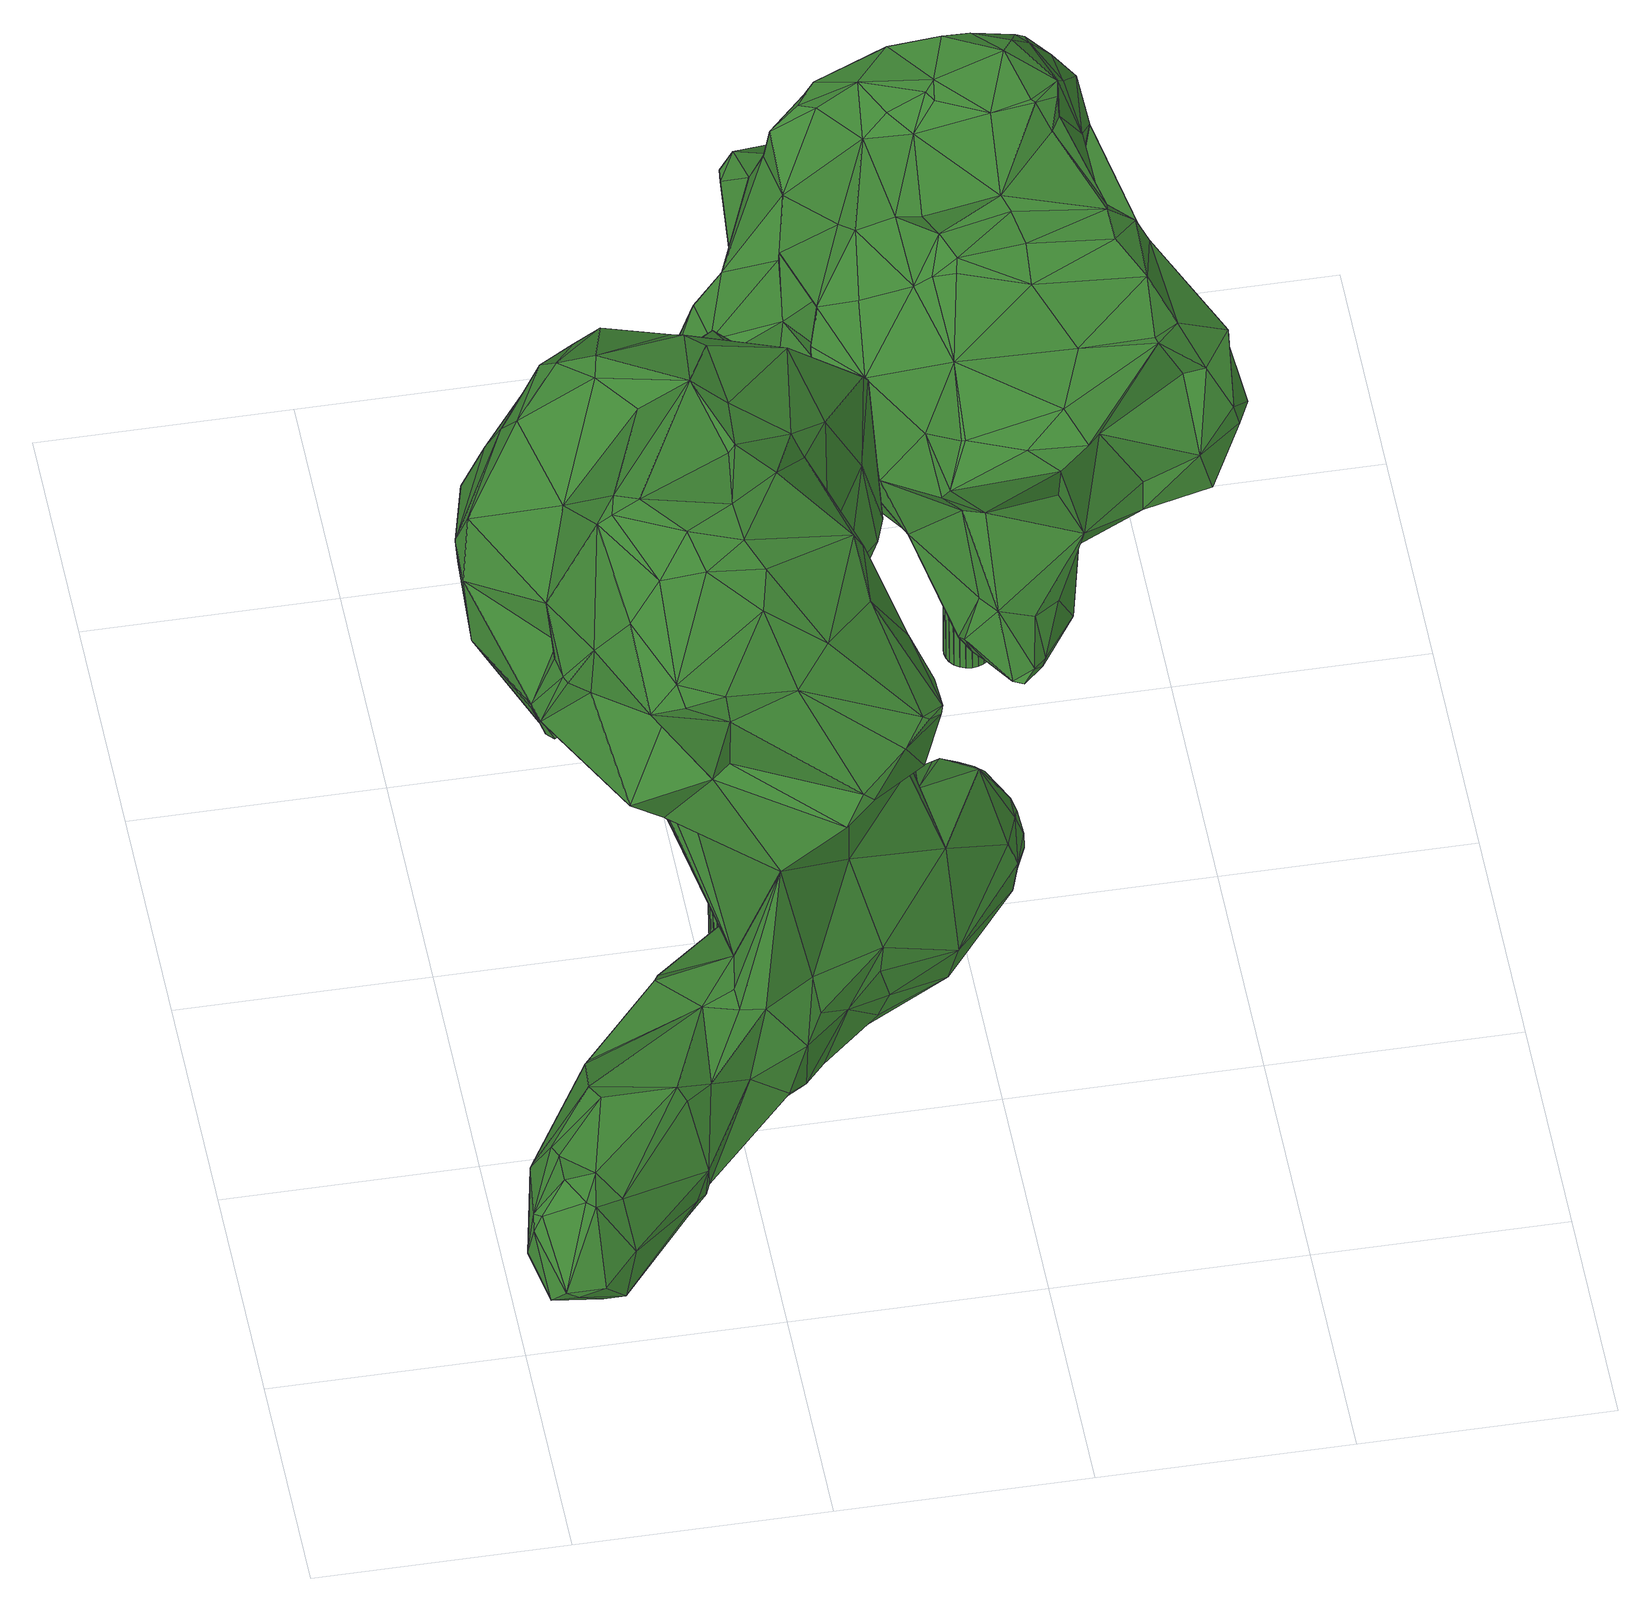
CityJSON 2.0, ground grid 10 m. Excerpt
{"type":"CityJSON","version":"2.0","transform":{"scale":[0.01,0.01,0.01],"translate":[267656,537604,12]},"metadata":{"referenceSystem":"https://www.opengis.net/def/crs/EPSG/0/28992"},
"CityObjects":{
"tree1":{"type":"SolitaryVegetationObject","attributes":{"gtid":24,"crown_width_m":24.58,"crown_median_z":22.84,"crown_r50_m":0.58,"crown_porosity":0.862,"trunk_H_m":10.13,"trunk_DBH_m":1.71,"trunk_radius_m":0.856,"trunk_base_height_m":12.71,"original_gtid":"24"},"geometry":[{"type":"Solid","lod":"3","boundaries":[[[[0,1,2]],[[3,4,5]],[[6,7,8]],[[2,9,10]],[[11,12,13]],[[14,15,16]],[[14,17,15]],[[18,19,20]],[[21,22,23]],[[24,25,26]],[[27,28,29]],[[30,31,32]],[[33,34,35]],[[36,29,28]],[[37,38,39]],[[40,41,42]],[[43,44,45]],[[46,47,48]],[[49,50,51]],[[52,53,54]],[[1,9,2]],[[55,56,57]],[[58,57,56]],[[59,60,61]],[[62,63,64]],[[5,65,27]],[[66,27,65]],[[67,68,69]],[[70,18,20]],[[71,72,73]],[[30,32,74]],[[54,0,75]],[[76,77,78]],[[79,78,77]],[[80,81,82]],[[83,84,85]],[[86,82,81]],[[87,88,89]],[[90,47,91]],[[52,54,39]],[[88,49,51]],[[92,1,93]],[[94,50,49]],[[95,96,78]],[[84,97,85]],[[98,97,84]],[[99,100,101]],[[21,102,103]],[[10,9,104]],[[89,105,52]],[[106,107,108]],[[109,34,33]],[[72,110,55]],[[111,112,113]],[[114,115,57]],[[116,117,118]],[[94,10,104]],[[119,120,28]],[[121,122,123]],[[93,1,54]],[[45,44,124]],[[58,56,125]],[[53,126,93]],[[127,120,128]],[[129,97,130]],[[80,131,106]],[[132,133,83]],[[45,124,134]],[[66,65,107]],[[135,86,136]],[[92,93,126]],[[54,1,0]],[[131,137,119]],[[27,119,28]],[[20,122,121]],[[138,96,115]],[[139,140,141]],[[128,142,101]],[[80,137,131]],[[100,143,114]],[[25,8,144]],[[52,39,89]],[[145,14,146]],[[14,35,146]],[[72,71,147]],[[43,116,44]],[[13,148,149]],[[150,151,37]],[[104,152,94]],[[73,55,57]],[[50,152,105]],[[99,153,135]],[[65,5,154]],[[88,51,89]],[[54,53,93]],[[155,156,157]],[[158,159,156]],[[105,89,51]],[[105,51,50]],[[101,100,58]],[[65,154,107]],[[73,72,55]],[[12,148,13]],[[92,126,104]],[[94,160,161]],[[64,157,156]],[[57,58,114]],[[162,102,21]],[[50,94,152]],[[163,151,150]],[[164,87,38]],[[37,151,38]],[[89,39,87]],[[165,166,167]],[[165,167,76]],[[5,168,3]],[[58,100,114]],[[10,169,170]],[[69,68,171]],[[133,22,83]],[[172,149,148]],[[172,148,173]],[[174,77,175]],[[176,75,177]],[[101,142,99]],[[153,99,142]],[[56,178,179]],[[178,180,179]],[[181,182,26]],[[53,105,126]],[[183,167,116]],[[105,152,126]],[[135,143,99]],[[179,184,125]],[[185,125,184]],[[104,126,152]],[[186,172,7]],[[39,54,37]],[[187,80,82]],[[99,143,100]],[[82,135,153]],[[52,105,53]],[[77,174,188]],[[189,190,191]],[[26,182,24]],[[163,24,182]],[[82,86,135]],[[86,81,31]],[[56,55,178]],[[180,178,55]],[[104,9,92]],[[27,90,5]],[[179,17,184]],[[192,84,21]],[[157,63,193]],[[123,193,194]],[[62,194,193]],[[117,166,32]],[[165,32,166]],[[44,155,124]],[[121,194,195]],[[39,38,87]],[[196,197,112]],[[198,162,199]],[[123,45,134]],[[10,161,169]],[[200,201,141]],[[202,203,204]],[[54,150,37]],[[75,150,54]],[[26,205,181]],[[206,111,207]],[[208,140,209]],[[84,83,22]],[[84,22,21]],[[31,81,158]],[[140,208,98]],[[140,98,210]],[[211,212,186]],[[75,176,150]],[[150,176,163]],[[103,11,21]],[[213,192,13]],[[132,85,129]],[[23,133,214]],[[129,215,216]],[[217,19,218]],[[217,20,19]],[[90,168,5]],[[173,7,172]],[[55,110,180]],[[219,218,109]],[[219,217,218]],[[133,23,22]],[[14,145,171]],[[69,171,145]],[[163,176,24]],[[216,113,133]],[[214,133,113]],[[132,83,85]],[[156,108,64]],[[163,38,151]],[[205,103,102]],[[201,220,221]],[[193,123,134]],[[133,132,216]],[[112,222,220]],[[43,223,224]],[[20,121,70]],[[132,129,216]],[[130,98,208]],[[207,215,206]],[[221,206,139]],[[210,225,226]],[[226,225,227]],[[59,145,146]],[[221,222,206]],[[130,97,98]],[[70,228,18]],[[46,18,228]],[[164,229,87]],[[91,46,228]],[[91,168,90]],[[111,113,207]],[[216,207,113]],[[98,213,210]],[[13,192,21]],[[13,21,11]],[[91,47,46]],[[207,216,215]],[[129,130,215]],[[206,215,130]],[[3,168,228]],[[91,228,168]],[[119,66,131]],[[179,180,15]],[[230,182,181]],[[227,140,226]],[[231,232,233]],[[64,63,157]],[[26,12,205]],[[186,7,6]],[[234,204,25]],[[8,25,204]],[[87,229,88]],[[139,209,140]],[[11,103,12]],[[205,12,103]],[[67,235,61]],[[72,147,110]],[[206,130,209]],[[139,206,209]],[[208,209,130]],[[195,62,107]],[[111,206,236]],[[109,237,219]],[[48,18,46]],[[40,238,237]],[[84,213,98]],[[84,192,213]],[[221,220,222]],[[225,239,200]],[[210,226,140]],[[183,224,240]],[[206,222,236]],[[241,88,229]],[[35,232,33]],[[233,232,35]],[[155,44,242]],[[193,134,124]],[[92,9,1]],[[79,189,243]],[[191,243,189]],[[64,244,62]],[[62,244,107]],[[193,63,62]],[[2,10,245]],[[74,96,138]],[[40,237,109]],[[40,109,33]],[[246,245,10]],[[246,234,245]],[[127,128,185]],[[120,67,28]],[[0,245,234]],[[75,0,234]],[[2,245,0]],[[35,34,247]],[[248,48,47]],[[107,244,108]],[[193,124,157]],[[124,155,157]],[[95,71,73]],[[64,108,244]],[[138,249,74]],[[224,237,238]],[[119,27,66]],[[170,169,191]],[[231,233,239]],[[232,250,33]],[[198,251,230]],[[21,23,162]],[[202,204,234]],[[6,204,203]],[[171,184,17]],[[129,85,97]],[[101,185,128]],[[32,242,117]],[[252,253,79]],[[190,79,253]],[[190,253,252]],[[181,198,230]],[[246,202,234]],[[170,202,246]],[[242,31,158]],[[254,177,75]],[[183,43,224]],[[230,255,256]],[[170,246,10]],[[16,257,14]],[[48,59,247]],[[229,169,241]],[[32,31,242]],[[116,118,258]],[[131,66,106]],[[107,106,66]],[[113,112,214]],[[27,248,90]],[[29,248,27]],[[75,234,254]],[[161,241,169]],[[164,259,229]],[[45,123,223]],[[45,223,43]],[[15,180,110]],[[227,141,140]],[[179,15,17]],[[236,112,111]],[[6,211,186]],[[57,115,96]],[[229,191,169]],[[238,183,240]],[[146,247,59]],[[61,60,36]],[[236,222,112]],[[110,16,15]],[[191,260,202]],[[191,202,170]],[[261,259,38]],[[13,149,213]],[[139,141,221]],[[110,262,16]],[[196,257,263]],[[56,179,125]],[[264,196,265]],[[219,237,224]],[[163,261,38]],[[182,261,163]],[[199,266,198]],[[195,194,62]],[[6,8,204]],[[48,19,18]],[[247,19,48]],[[25,254,234]],[[36,67,61]],[[149,239,267]],[[57,96,73]],[[95,73,96]],[[195,4,3]],[[109,218,34]],[[233,35,265]],[[233,265,200]],[[240,224,238]],[[58,125,101]],[[185,101,125]],[[6,203,211]],[[141,227,200]],[[225,200,227]],[[28,67,36]],[[29,60,248]],[[29,36,60]],[[78,96,74]],[[266,23,197]],[[40,33,250]],[[143,249,114]],[[112,197,214]],[[23,214,197]],[[115,249,138]],[[114,249,115]],[[221,141,201]],[[266,251,198]],[[255,251,266]],[[232,41,250]],[[173,148,12]],[[250,41,40]],[[268,266,197]],[[268,197,262]],[[269,40,42]],[[201,265,196]],[[201,200,265]],[[217,223,122]],[[70,121,195]],[[223,123,122]],[[4,107,154]],[[4,154,5]],[[211,203,260]],[[70,3,228]],[[71,95,78]],[[88,241,160]],[[88,160,49]],[[3,70,195]],[[203,202,260]],[[213,267,210]],[[162,198,102]],[[255,230,251]],[[41,190,174]],[[262,197,263]],[[42,77,76]],[[173,8,7]],[[71,78,79]],[[255,266,268]],[[262,147,268]],[[110,147,262]],[[171,17,14]],[[79,147,71]],[[268,147,79]],[[268,79,255]],[[219,223,217]],[[252,79,188]],[[252,188,190]],[[74,249,30]],[[249,143,136]],[[40,183,238]],[[219,224,223]],[[188,174,190]],[[77,188,79]],[[116,258,44]],[[146,35,247]],[[162,23,199]],[[261,230,256]],[[200,239,233]],[[166,117,167]],[[220,196,112]],[[121,123,194]],[[20,217,122]],[[231,212,232]],[[256,255,79]],[[185,184,127]],[[120,127,67]],[[248,60,48]],[[145,235,69]],[[69,235,67]],[[16,263,257]],[[145,59,235]],[[61,235,59]],[[242,158,155]],[[155,158,156]],[[135,136,143]],[[90,248,47]],[[156,159,108]],[[108,159,106]],[[270,159,158]],[[270,158,81]],[[79,243,256]],[[265,35,264]],[[48,60,59]],[[225,267,239]],[[149,267,213]],[[239,172,231]],[[212,231,172]],[[149,172,239]],[[210,267,225]],[[220,201,196]],[[16,262,263]],[[190,41,232]],[[190,232,212]],[[266,199,23]],[[196,263,197]],[[106,159,80]],[[270,80,159]],[[270,81,80]],[[195,107,4]],[[79,190,189]],[[12,144,8]],[[190,260,191]],[[211,260,190]],[[211,190,212]],[[12,8,173]],[[182,230,261]],[[24,254,25]],[[94,49,160]],[[258,118,242]],[[242,118,117]],[[128,120,271]],[[271,272,273]],[[271,273,142]],[[119,271,120]],[[128,271,142]],[[212,172,186]],[[19,247,34]],[[218,19,34]],[[127,184,68]],[[171,68,184]],[[127,68,67]],[[249,136,30]],[[165,74,32]],[[30,136,31]],[[31,136,86]],[[243,259,256]],[[261,256,259]],[[78,74,274]],[[78,274,76]],[[35,257,264]],[[264,257,196]],[[14,257,35]],[[274,74,165]],[[274,165,76]],[[24,177,254]],[[176,177,24]],[[205,198,181]],[[102,198,205]],[[10,94,161]],[[258,242,44]],[[25,144,26]],[[12,26,144]],[[38,259,164]],[[183,116,43]],[[187,82,153]],[[137,80,272]],[[137,272,119]],[[271,119,272]],[[272,80,273]],[[153,142,273]],[[187,153,273]],[[187,273,80]],[[117,116,167]],[[174,175,41]],[[42,175,77]],[[42,41,175]],[[269,167,40]],[[167,183,40]],[[269,42,167]],[[42,76,167]],[[229,259,191]],[[243,191,259]],[[161,160,241]],[[275,276,277]],[[275,277,278]],[[278,277,279]],[[278,279,280]],[[277,276,281]],[[277,281,279]],[[279,281,282]],[[279,282,280]],[[281,276,283]],[[281,283,282]],[[282,283,284]],[[282,284,280]],[[283,276,285]],[[283,285,284]],[[284,285,286]],[[284,286,280]],[[285,276,287]],[[285,287,286]],[[286,287,288]],[[286,288,280]],[[287,276,289]],[[287,289,288]],[[288,289,290]],[[288,290,280]],[[289,276,291]],[[289,291,290]],[[290,291,292]],[[290,292,280]],[[291,276,293]],[[291,293,292]],[[292,293,294]],[[292,294,280]],[[293,276,295]],[[293,295,294]],[[294,295,296]],[[294,296,280]],[[295,276,297]],[[295,297,296]],[[296,297,298]],[[296,298,280]],[[297,276,299]],[[297,299,298]],[[298,299,300]],[[298,300,280]],[[299,276,301]],[[299,301,300]],[[300,301,302]],[[300,302,280]],[[301,276,303]],[[301,303,302]],[[302,303,304]],[[302,304,280]],[[303,276,305]],[[303,305,304]],[[304,305,306]],[[304,306,280]],[[305,276,307]],[[305,307,306]],[[306,307,308]],[[306,308,280]],[[307,276,309]],[[307,309,308]],[[308,309,310]],[[308,310,280]],[[309,276,311]],[[309,311,310]],[[310,311,312]],[[310,312,280]],[[311,276,313]],[[311,313,312]],[[312,313,314]],[[312,314,280]],[[313,276,315]],[[313,315,314]],[[314,315,316]],[[314,316,280]],[[315,276,317]],[[315,317,316]],[[316,317,318]],[[316,318,280]],[[317,276,319]],[[317,319,318]],[[318,319,320]],[[318,320,280]],[[319,276,321]],[[319,321,320]],[[320,321,322]],[[320,322,280]],[[321,276,323]],[[321,323,322]],[[322,323,324]],[[322,324,280]],[[323,276,275]],[[323,275,324]],[[324,275,278]],[[324,278,280]]]]}]},
"tree2":{"type":"SolitaryVegetationObject","attributes":{"gtid":5,"crown_width_m":19.68,"crown_median_z":29.24,"crown_r50_m":0.575,"crown_porosity":0.861,"trunk_H_m":16.27,"trunk_DBH_m":1.87,"trunk_radius_m":0.934,"trunk_base_height_m":12.97,"original_gtid":"5"},"geometry":[{"type":"Solid","lod":"3","boundaries":[[[[325,326,327]],[[328,329,330]],[[331,326,332]],[[333,334,335]],[[336,337,338]],[[339,340,341]],[[342,341,340]],[[343,344,345]],[[346,347,348]],[[349,350,351]],[[352,353,354]],[[352,354,355]],[[356,357,358]],[[359,360,361]],[[362,363,364]],[[365,366,333]],[[367,368,369]],[[350,370,371]],[[372,373,374]],[[340,375,376]],[[377,375,340]],[[378,379,380]],[[381,382,328]],[[383,352,355]],[[384,385,378]],[[386,387,374]],[[378,380,384]],[[388,389,390]],[[391,392,393]],[[394,327,331]],[[395,396,397]],[[398,399,400]],[[380,379,401]],[[380,401,402]],[[403,404,405]],[[406,407,408]],[[363,409,364]],[[410,411,412]],[[413,411,410]],[[414,392,415]],[[416,417,412]],[[356,418,419]],[[354,353,420]],[[421,420,353]],[[330,381,328]],[[422,423,424]],[[333,366,425]],[[331,426,394]],[[427,344,343]],[[372,428,373]],[[429,417,416]],[[430,431,432]],[[433,355,354]],[[434,387,386]],[[435,436,437]],[[354,420,433]],[[343,345,329]],[[330,438,381]],[[350,371,439]],[[394,440,441]],[[382,442,427]],[[428,443,353]],[[402,401,444]],[[326,445,332]],[[446,447,448]],[[436,373,428]],[[449,450,421]],[[450,449,451]],[[372,374,452]],[[341,453,339]],[[356,395,397]],[[349,351,366]],[[454,455,456]],[[415,457,458]],[[415,459,457]],[[460,419,418]],[[461,462,463]],[[389,462,461]],[[463,462,464]],[[465,357,397]],[[466,467,468]],[[394,441,327]],[[469,470,471]],[[472,455,473]],[[474,475,367]],[[368,367,475]],[[439,476,350]],[[450,433,421]],[[477,478,391]],[[351,350,476]],[[436,386,373]],[[374,373,386]],[[479,480,395]],[[331,327,326]],[[481,482,464]],[[386,436,434]],[[402,434,435]],[[436,435,434]],[[483,408,484]],[[426,485,486]],[[434,402,444]],[[327,441,325]],[[381,487,382]],[[488,487,381]],[[426,486,454]],[[345,330,329]],[[441,440,456]],[[489,490,491]],[[330,345,492]],[[438,493,365]],[[494,446,448]],[[495,385,496]],[[426,454,440]],[[426,440,394]],[[497,337,336]],[[498,499,500]],[[501,500,499]],[[502,405,503]],[[486,504,454]],[[455,454,504]],[[505,353,506]],[[353,443,506]],[[507,508,509]],[[510,441,511]],[[341,512,513]],[[492,345,344]],[[486,503,504]],[[377,514,515]],[[516,360,517]],[[516,361,360]],[[506,518,519]],[[371,520,521]],[[522,523,524]],[[525,526,527]],[[503,528,502]],[[443,428,518]],[[439,371,521]],[[529,530,531]],[[425,351,532]],[[366,351,425]],[[329,328,427]],[[329,427,343]],[[353,505,533]],[[534,535,413]],[[395,536,396]],[[537,534,417]],[[422,424,505]],[[397,396,536]],[[340,489,538]],[[522,423,422]],[[530,510,511]],[[519,539,540]],[[385,495,541]],[[359,542,360]],[[543,544,337]],[[543,337,497]],[[505,506,519]],[[533,505,424]],[[533,424,423]],[[447,545,448]],[[506,443,518]],[[544,338,337]],[[371,368,520]],[[546,348,357]],[[372,518,428]],[[325,530,529]],[[427,328,382]],[[347,542,430]],[[547,516,346]],[[543,413,535]],[[518,452,519]],[[515,375,377]],[[347,358,348]],[[341,548,549]],[[341,513,548]],[[346,516,347]],[[517,347,516]],[[446,549,548]],[[446,548,550]],[[341,549,551]],[[391,478,415]],[[361,516,547]],[[467,532,468]],[[491,551,549]],[[546,357,465]],[[478,552,363]],[[339,453,551]],[[551,453,341]],[[490,551,491]],[[339,551,490]],[[432,431,359]],[[430,542,431]],[[548,513,550]],[[553,554,555]],[[517,360,347]],[[542,347,360]],[[359,431,542]],[[332,445,556]],[[438,330,493]],[[557,558,488]],[[492,493,330]],[[348,559,346]],[[544,543,535]],[[560,362,561]],[[560,561,400]],[[344,427,442]],[[344,442,562]],[[563,527,526]],[[438,365,488]],[[438,488,381]],[[550,460,553]],[[498,501,564]],[[498,564,383]],[[382,487,442]],[[560,400,399]],[[415,458,414]],[[336,338,565]],[[565,338,566]],[[566,537,417]],[[566,417,429]],[[447,446,550]],[[447,550,567]],[[377,340,538]],[[503,466,528]],[[344,367,492]],[[364,400,561]],[[378,385,390]],[[378,390,379]],[[568,384,569]],[[530,511,539]],[[544,535,537]],[[524,416,412]],[[385,570,496]],[[488,571,557]],[[514,497,572]],[[573,484,398]],[[365,493,366]],[[409,467,574]],[[454,456,440]],[[441,510,325]],[[451,575,361]],[[433,498,355]],[[550,432,567]],[[576,577,376]],[[367,369,578]],[[433,450,499]],[[507,533,508]],[[447,567,449]],[[441,456,511]],[[511,456,579]],[[481,580,581]],[[534,413,417]],[[544,566,338]],[[433,499,498]],[[544,537,566]],[[535,534,537]],[[492,367,578]],[[398,444,399]],[[466,582,528]],[[515,583,375]],[[455,472,456]],[[501,546,570]],[[559,546,501]],[[344,562,584]],[[470,585,481]],[[421,433,420]],[[456,472,579]],[[401,461,444]],[[399,444,461]],[[402,569,380]],[[435,569,402]],[[582,466,468]],[[395,480,536]],[[457,586,458]],[[419,395,356]],[[587,588,581]],[[364,561,362]],[[435,437,589]],[[515,572,590]],[[533,591,449]],[[507,591,533]],[[383,355,498]],[[376,342,340]],[[426,574,485]],[[409,556,573]],[[398,400,409]],[[364,409,400]],[[398,409,573]],[[553,555,358]],[[503,405,504]],[[488,558,487]],[[589,569,435]],[[380,569,384]],[[399,461,463]],[[545,509,412]],[[541,471,388]],[[333,571,365]],[[365,571,488]],[[467,485,574]],[[501,498,500]],[[476,468,532]],[[501,592,564]],[[361,575,359]],[[515,514,572]],[[494,549,446]],[[377,538,514]],[[501,361,547]],[[423,508,533]],[[486,466,503]],[[421,353,533]],[[416,523,429]],[[439,528,582]],[[539,519,452]],[[520,593,521]],[[499,450,451]],[[499,451,361]],[[522,422,594]],[[422,595,594]],[[529,531,483]],[[351,476,532]],[[325,510,530]],[[371,370,368]],[[369,368,370]],[[479,577,596]],[[384,570,385]],[[397,357,356]],[[362,478,363]],[[474,515,590]],[[597,524,412]],[[342,512,341]],[[598,455,599]],[[384,564,592]],[[436,600,437]],[[522,594,523]],[[465,495,496]],[[484,601,325]],[[414,458,586]],[[445,601,573]],[[484,573,601]],[[359,575,432]],[[432,575,567]],[[602,375,583]],[[602,583,557]],[[333,335,602]],[[596,577,335]],[[332,556,331]],[[445,573,556]],[[325,601,326]],[[445,326,601]],[[339,490,340]],[[490,489,340]],[[579,603,511]],[[525,604,526]],[[541,388,390]],[[390,385,541]],[[605,606,429]],[[586,457,463]],[[399,463,457]],[[587,607,480]],[[602,335,576]],[[577,576,335]],[[525,335,334]],[[493,492,578]],[[531,530,539]],[[531,539,374]],[[558,557,487]],[[487,557,442]],[[397,608,465]],[[425,334,333]],[[525,334,425]],[[576,376,375]],[[576,375,602]],[[482,581,588]],[[428,600,436]],[[609,596,335]],[[469,397,536]],[[393,392,587]],[[393,587,596]],[[379,610,401]],[[504,405,599]],[[404,599,405]],[[509,508,423]],[[515,557,583]],[[442,557,515]],[[602,557,333]],[[333,557,571]],[[597,412,509]],[[596,587,479]],[[574,556,409]],[[538,611,494]],[[494,611,549]],[[467,466,485]],[[593,606,521]],[[479,587,480]],[[480,607,536]],[[470,469,585]],[[494,411,538]],[[594,473,455]],[[485,466,486]],[[511,603,539]],[[477,612,527]],[[609,527,612]],[[609,612,477]],[[505,595,422]],[[505,519,595]],[[519,540,595]],[[491,611,489]],[[483,484,325]],[[363,467,409]],[[501,499,361]],[[368,593,520]],[[582,468,476]],[[565,593,368]],[[349,370,350]],[[597,423,524]],[[483,325,529]],[[538,497,514]],[[444,408,434]],[[464,470,481]],[[366,613,349]],[[349,613,578]],[[541,495,471]],[[389,471,470]],[[389,388,471]],[[408,407,484]],[[565,566,429]],[[413,410,417]],[[417,410,412]],[[590,336,565]],[[590,565,368]],[[444,406,408]],[[477,552,478]],[[600,589,437]],[[491,549,611]],[[587,392,588]],[[501,547,559]],[[547,346,559]],[[578,370,349]],[[369,370,578]],[[538,489,611]],[[395,419,577]],[[395,577,479]],[[493,613,366]],[[493,578,613]],[[376,512,342]],[[376,577,512]],[[577,513,512]],[[577,419,513]],[[464,482,586]],[[367,344,584]],[[474,367,584]],[[474,584,515]],[[442,584,562]],[[584,442,515]],[[590,497,336]],[[502,403,405]],[[589,568,569]],[[352,600,353]],[[428,353,600]],[[383,564,589]],[[600,352,589]],[[589,352,383]],[[521,614,439]],[[502,439,614]],[[403,502,614]],[[331,574,426]],[[416,524,523]],[[423,522,524]],[[363,532,467]],[[574,331,556]],[[518,372,452]],[[539,452,374]],[[460,554,553]],[[615,406,444]],[[391,415,392]],[[615,444,398]],[[439,582,476]],[[459,560,457]],[[560,399,457]],[[550,616,419]],[[460,550,419]],[[432,553,430]],[[449,421,533]],[[609,617,527]],[[335,525,617]],[[335,617,609]],[[404,614,605]],[[403,614,404]],[[605,429,523]],[[605,523,404]],[[470,464,462]],[[470,462,389]],[[397,469,608]],[[484,407,398]],[[615,407,406]],[[615,398,407]],[[564,568,589]],[[570,384,592]],[[570,592,501]],[[564,384,568]],[[590,572,497]],[[543,497,538]],[[590,368,475]],[[502,528,439]],[[482,588,414]],[[463,464,586]],[[550,553,432]],[[527,617,525]],[[553,358,430]],[[358,347,430]],[[567,575,451]],[[567,451,449]],[[496,570,546]],[[546,465,496]],[[609,393,596]],[[391,393,609]],[[585,469,618]],[[587,581,607]],[[598,594,455]],[[481,618,580]],[[585,618,481]],[[580,469,536]],[[536,607,580]],[[581,580,607]],[[581,482,481]],[[414,586,482]],[[513,419,616]],[[513,616,550]],[[563,552,527]],[[580,618,469]],[[521,606,614]],[[565,606,593]],[[379,390,610]],[[429,606,565]],[[605,614,606]],[[447,591,545]],[[449,591,447]],[[507,545,591]],[[415,560,459]],[[362,560,415]],[[414,588,392]],[[555,554,358]],[[415,478,362]],[[559,348,546]],[[348,358,357]],[[471,495,608]],[[471,608,469]],[[465,608,495]],[[434,408,387]],[[483,387,408]],[[609,477,391]],[[527,552,477]],[[563,526,552]],[[526,363,552]],[[545,507,509]],[[598,599,404]],[[504,599,455]],[[543,411,413]],[[538,411,543]],[[448,411,494]],[[545,411,448]],[[412,411,545]],[[526,604,363]],[[532,363,604]],[[425,604,525]],[[532,604,425]],[[597,509,423]],[[540,539,603]],[[540,603,595]],[[472,603,579]],[[473,603,472]],[[473,594,603]],[[595,603,594]],[[531,374,387]],[[531,387,483]],[[590,475,474]],[[523,594,598]],[[523,598,404]],[[460,418,554]],[[358,554,356]],[[418,356,554]],[[461,401,610]],[[461,610,389]],[[390,389,610]],[[619,620,621]],[[619,621,622]],[[622,621,623]],[[622,623,624]],[[621,620,625]],[[621,625,623]],[[623,625,626]],[[623,626,624]],[[625,620,627]],[[625,627,626]],[[626,627,628]],[[626,628,624]],[[627,620,629]],[[627,629,628]],[[628,629,630]],[[628,630,624]],[[629,620,631]],[[629,631,630]],[[630,631,632]],[[630,632,624]],[[631,620,633]],[[631,633,632]],[[632,633,634]],[[632,634,624]],[[633,620,635]],[[633,635,634]],[[634,635,636]],[[634,636,624]],[[635,620,637]],[[635,637,636]],[[636,637,638]],[[636,638,624]],[[637,620,639]],[[637,639,638]],[[638,639,640]],[[638,640,624]],[[639,620,641]],[[639,641,640]],[[640,641,642]],[[640,642,624]],[[641,620,643]],[[641,643,642]],[[642,643,644]],[[642,644,624]],[[643,620,645]],[[643,645,644]],[[644,645,646]],[[644,646,624]],[[645,620,647]],[[645,647,646]],[[646,647,648]],[[646,648,624]],[[647,620,649]],[[647,649,648]],[[648,649,650]],[[648,650,624]],[[649,620,651]],[[649,651,650]],[[650,651,652]],[[650,652,624]],[[651,620,653]],[[651,653,652]],[[652,653,654]],[[652,654,624]],[[653,620,655]],[[653,655,654]],[[654,655,656]],[[654,656,624]],[[655,620,657]],[[655,657,656]],[[656,657,658]],[[656,658,624]],[[657,620,659]],[[657,659,658]],[[658,659,660]],[[658,660,624]],[[659,620,661]],[[659,661,660]],[[660,661,662]],[[660,662,624]],[[661,620,663]],[[661,663,662]],[[662,663,664]],[[662,664,624]],[[663,620,665]],[[663,665,664]],[[664,665,666]],[[664,666,624]],[[665,620,667]],[[665,667,666]],[[666,667,668]],[[666,668,624]],[[667,620,619]],[[667,619,668]],[[668,619,622]],[[668,622,624]]]]}]}
},
"vertices":[
[378,514,94],[279,367,134],[325,489,118],[1256,3438,1602],[1096,3231,1936],[1323,3437,1870],[780,1516,355],[1000,1554,193],[929,1316,171],[87,290,279],[123,600,451],[1539,1501,111],[1173,1353,116],[1526,1531,109],[1782,1798,1339],[1840,1577,1493],[1809,1734,1302],[1850,1624,1745],[1184,2859,1438],[1125,2666,1290],[653,2929,1205],[1898,1593,142],[2207,1951,188],[1940,1606,266],[823,815,109],[892,991,104],[1129,1048,145],[1393,2960,2163],[1783,2786,2204],[1769,2844,2144],[678,1576,2310],[615,1930,2499],[561,1694,2065],[1081,2015,1150],[1075,2507,1292],[1349,2162,1182],[1807,2814,2154],[740,469,292],[790,514,402],[456,197,351],[581,2209,1114],[839,1715,1090],[806,1693,1178],[221,2412,1440],[192,2436,1746],[211,2662,1618],[1474,3386,1580],[1545,3333,1628],[1479,2804,1414],[204,315,666],[104,237,564],[269,213,636],[321,78,295],[215,63,282],[408,144,171],[1681,1295,1733],[1759,1364,1822],[1279,1345,2076],[1403,1395,2256],[1662,2582,1439],[1745,2746,1701],[1819,2569,1648],[616,3062,2181],[547,2978,2207],[574,2939,2335],[1174,3203,2024],[1072,2918,2431],[1724,2483,2046],[1482,2215,1837],[1650,2367,1581],[1098,2926,1554],[1438,1183,1466],[1552,1231,1546],[1508,1222,1592],[719,1367,2020],[587,569,82],[664,1495,1402],[807,1567,1238],[962,1400,1591],[1195,1244,1207],[1060,2450,2665],[691,2006,2564],[777,1929,2608],[2252,2103,139],[1990,1904,110],[2237,2132,126],[670,1922,2549],[417,264,576],[322,315,681],[303,198,618],[1491,3387,1748],[1434,3423,1603],[121,166,212],[326,161,153],[78,274,544],[1033,1433,1630],[1019,1346,1950],[2165,2209,110],[2048,2212,116],[1122,1621,2640],[1190,1533,2561],[1559,1723,2483],[1590,1367,224],[1527,1373,158],[56,274,336],[166,61,314],[760,2785,2511],[834,3101,2322],[624,2871,2407],[707,2461,1063],[1784,1470,1443],[2244,2214,413],[2116,2155,658],[2251,2139,384],[1159,1417,2456],[1004,1353,2082],[366,1948,1542],[463,1803,1824],[451,1918,1807],[1483,2724,2483],[1570,2405,2391],[599,3147,1594],[568,2968,1145],[310,3056,1545],[194,2618,1777],[1598,1579,2260],[117,111,234],[1509,2002,2179],[1454,2193,2438],[2256,2331,147],[2195,2425,156],[1101,2802,2542],[2288,2163,187],[2233,1978,302],[286,3016,1647],[918,1697,2644],[797,1615,2482],[1170,2705,2574],[849,1348,2052],[2113,2444,227],[2053,2454,215],[1962,2345,420],[1305,1953,2632],[961,1520,2598],[1025,1215,130],[1640,2357,1394],[1582,2357,1324],[1496,1467,1250],[1303,1624,151],[1477,1973,163],[706,514,159],[788,554,233],[73,233,492],[1105,1788,2666],[1162,3229,2007],[232,2564,1944],[448,2709,2288],[404,2807,2151],[559,2345,2184],[740,2689,2491],[210,467,637],[194,545,605],[1639,1404,286],[817,651,181],[730,636,666],[555,1731,1797],[475,1772,1822],[391,1885,1511],[1377,3440,1648],[375,766,679],[416,1067,483],[1669,1882,1692],[1194,1743,242],[1100,1527,158],[843,1643,1136],[814,1677,1153],[802,701,137],[767,755,104],[1786,1369,1803],[1852,1452,1778],[1839,1419,1769],[1259,1056,231],[1173,932,322],[414,2219,1238],[1774,1762,1856],[1601,1751,2388],[874,1596,352],[1147,2102,2614],[863,1617,1154],[1005,1174,669],[1035,1354,663],[877,1141,632],[1805,1822,101],[380,3045,1806],[556,3149,1617],[986,3091,1894],[1857,2014,742],[1917,1759,669],[1455,1255,394],[1599,1382,446],[1645,2206,560],[1955,2269,609],[433,1097,468],[713,1443,381],[715,1409,350],[1352,1206,167],[2224,2328,358],[2275,2244,308],[2136,2467,166],[2141,2469,175],[1771,2306,178],[779,1551,398],[1103,1750,467],[1679,1920,119],[2197,1987,404],[2261,2319,243],[2295,2203,223],[647,2945,1030],[753,2537,1084],[630,2442,1049],[1985,2274,616],[2062,2321,532],[2121,2296,524],[519,2815,1167],[471,2323,1025],[1645,2228,210],[1772,2339,198],[1782,2344,210],[1304,3429,1523],[695,657,725],[1259,1026,468],[1242,1843,494],[1262,1740,876],[1531,2079,618],[421,945,197],[1789,2504,1598],[2155,2256,532],[556,2263,1046],[505,2232,1036],[1442,2077,268],[475,2253,1048],[408,674,708],[440,2049,1975],[1009,1078,658],[725,3070,2285],[327,819,237],[327,855,265],[1404,2571,1275],[1603,2828,1847],[824,1398,2134],[964,1851,1067],[1333,1150,508],[927,1638,1168],[1307,1625,803],[735,841,105],[1315,1230,624],[1107,1064,658],[1784,1776,1273],[478,2026,1785],[840,746,628],[739,1392,544],[1012,876,487],[1758,1678,1203],[1772,1711,1197],[1509,1806,953],[1715,2080,724],[1619,1421,531],[1599,2126,177],[1511,1549,902],[795,1791,1382],[871,2497,2496],[1414,2252,2514],[1191,2359,2612],[1178,2126,2630],[829,1606,1775],[1211,1894,72],[1125,1895,71],[1208,1916,72],[1194,1907,1085],[1191,1930,1085],[1108,1909,1084],[1200,1937,72],[1183,1951,1084],[1186,1955,71],[1170,1968,1084],[1169,1969,71],[1152,1982,1084],[1148,1977,70],[1132,1991,1083],[1126,1981,70],[1110,1994,1083],[1104,1978,70],[1087,1992,1082],[1083,1970,69],[1067,1983,1082],[1065,1956,69],[1049,1970,1082],[1051,1939,69],[1035,1952,1082],[1043,1918,69],[1026,1932,1082],[1039,1896,70],[1023,1910,1082],[1042,1874,70],[1026,1888,1083],[1050,1853,70],[1034,1867,1083],[1064,1835,71],[1047,1849,1084],[1081,1821,71],[1065,1835,1084],[1102,1813,72],[1085,1826,1084],[1124,1809,72],[1107,1823,1085],[1146,1812,72],[1130,1826,1085],[1167,1820,73],[1150,1834,1085],[1185,1834,73],[1168,1847,1086],[1199,1851,73],[1182,1865,1086],[1207,1872,73],[1191,1885,1085],
[2674,3612,2807],[2612,3860,2766],[2529,3790,2869],[1786,4237,867],[1644,4370,992],[1737,4416,1017],[2570,3942,2736],[2604,3926,2735],[2198,3880,1389],[2105,3454,1534],[2142,3420,1466],[1309,3684,1603],[1292,3659,1598],[1260,3635,1702],[1567,3255,1002],[1640,3438,1044],[1724,3201,976],[1824,3334,998],[1626,4341,1016],[1563,4181,1122],[1640,4353,1076],[2375,2185,1180],[2369,2213,1111],[2533,2483,1073],[1723,4119,1671],[1881,4173,1948],[2010,4111,1878],[2489,2444,2254],[2112,2671,2346],[2116,2447,2147],[2337,2373,2130],[2272,2794,975],[2457,2677,1149],[2514,2489,1062],[2075,2243,1279],[2238,2127,1141],[2196,2197,1459],[2723,3940,1746],[2581,3835,1901],[2728,4024,1919],[2030,4142,1217],[2139,3972,1587],[1666,4246,1394],[1557,4173,1750],[1670,4143,1648],[1705,4135,1664],[1620,4216,1937],[2431,2922,2674],[2769,2907,2653],[2761,3031,2690],[1870,3534,1184],[1919,3431,1062],[1735,3492,1268],[3206,2689,1793],[3250,2767,1821],[3181,2675,1900],[1850,4253,910],[1765,4148,859],[2567,2342,2145],[3030,2550,1792],[3086,2588,1571],[2872,3046,2591],[2784,3176,2561],[3082,2881,1705],[3070,2941,1720],[3189,2822,1753],[2765,3525,1472],[2777,3655,1322],[2615,3269,1154],[2388,3890,2831],[2423,3025,922],[2602,3015,1009],[2648,2921,1052],[2841,3865,2274],[2874,3928,1848],[2878,4096,1924],[3177,2867,2122],[3179,2786,2206],[1661,3931,2388],[1619,3873,2452],[1767,3976,2519],[2793,3287,1998],[2743,3562,2301],[2779,3256,2462],[2700,4026,2287],[1385,3396,1788],[1558,3384,1610],[1590,3425,1884],[1369,3405,1745],[2829,3690,1275],[2824,3655,1594],[1591,3527,2110],[1317,3445,1812],[2254,2766,993],[2256,2962,1136],[2101,2454,2141],[1995,2636,2013],[1828,3212,2556],[1665,3116,2268],[1807,3017,2379],[2167,3866,1672],[2336,3992,2671],[1727,4194,891],[2430,2800,2577],[1400,3675,1928],[2128,2352,1121],[2116,2295,1151],[2073,2366,1168],[2039,2348,1989],[2927,3064,2456],[2973,2709,2360],[2866,2768,2573],[2876,2651,2361],[1798,4353,1013],[1819,4180,2069],[2280,3886,2839],[2487,3724,2888],[1724,4019,991],[2155,2868,2618],[2968,3093,2275],[2702,3898,2644],[1700,3015,1455],[1785,2802,1621],[1699,3078,1501],[1832,2698,1722],[2011,2377,1926],[2099,2426,1790],[2400,3065,2706],[1593,3190,990],[2084,3969,2731],[1946,3823,2715],[2216,3705,2800],[2869,3593,1593],[2865,3623,1562],[2807,3747,1814],[2191,2634,1149],[2987,3027,1912],[2875,3161,1654],[2889,3488,1588],[3014,3269,1359],[2484,2781,1420],[2121,4002,2495],[2448,3963,2344],[2081,3920,2203],[2870,3158,1281],[2959,3162,1326],[2774,2979,1519],[2179,3663,2781],[2028,3657,2704],[1650,4139,1331],[1643,4120,1660],[2010,4086,2042],[2771,3495,1554],[2815,3642,1603],[2498,3242,1085],[2534,3224,1043],[3017,3254,1266],[2913,3493,1348],[2661,3503,2727],[2774,3644,2464],[2321,4000,2550],[2108,4018,2636],[1845,4060,959],[2026,4078,1065],[1519,3329,1067],[1520,3295,1043],[1521,3247,1077],[1699,4315,1372],[1857,4280,1351],[1706,3157,1466],[2878,2685,1472],[2865,2633,1481],[1340,3644,1492],[2458,2327,2041],[2184,2414,1773],[2492,2577,1647],[2562,2405,1601],[1748,3996,2383],[1810,4034,2497],[1804,3971,2588],[1998,2910,2531],[2067,2890,2591],[1626,3019,2086],[1630,3053,2123],[1648,3078,2102],[2554,3514,2825],[2397,3494,2803],[1866,3267,1060],[1920,3151,1267],[1636,3696,1457],[1720,3938,1369],[2324,2134,1187],[2280,2107,1139],[2164,2902,2666],[2112,3000,2703],[1485,4203,1925],[1533,4187,2035],[1783,3320,2485],[1630,3659,2323],[1589,3496,2185],[2296,3535,1816],[2477,3589,2026],[2563,3239,1819],[1828,4033,2362],[2663,3547,2787],[2571,3505,2815],[2621,3433,2725],[2273,3878,2059],[1801,2836,2145],[1234,3467,1745],[1221,3475,1726],[2653,3241,1034],[1204,3492,1752],[1609,3418,1342],[2374,3154,2708],[2080,3182,2616],[3048,2704,1562],[2156,2264,1132],[1308,3450,1527],[1202,3538,1725],[1765,3052,1821],[2547,2448,1501],[2342,2221,1379],[1787,3040,1347],[1557,3155,1093],[1960,2714,1378],[1582,3183,1007],[2824,3569,1663],[2133,2448,1128],[2250,2678,1041],[2241,2602,1098],[2683,3936,2605],[2029,3980,1167],[2014,4048,1073],[2445,2297,1370],[2840,3921,1749],[2751,4047,1890],[1552,4124,1151],[2683,3294,1978],[2642,2533,1998],[1465,3826,1767],[1286,3639,1805],[1934,2665,1443],[2994,2709,2082],[3079,2698,2107],[2812,2548,1539],[2028,4080,1170],[1488,3780,1532],[2808,3968,2439],[2477,3991,2408],[2144,2312,1423],[1917,3451,1235],[2333,3216,1170],[1758,4261,1439],[2206,3623,2771],[2908,3236,1255],[2920,3299,1263],[1921,3985,2295],[1971,3729,1342],[1551,4121,1170],[2935,3186,1278],[2920,3527,1486],[2624,3281,1088],[2879,3508,1340],[2888,2645,2335],[1486,3813,1558],[1767,2988,1907],[2816,2570,1667],[1483,4170,1898],[1930,3626,2608],[1981,3207,2607],[2445,3251,1211],[1734,3317,2127],[1798,3876,2545],[1733,3903,2541],[2584,2659,2346],[2726,3781,2620],[2012,3745,1341],[2112,3547,2684],[2361,3680,1920],[1605,3929,2260],[1569,4039,2039],[2655,3258,1046],[2666,2958,1439],[2417,3225,1454],[3159,2860,1777],[1525,3281,1109],[2685,3204,1561],[1924,3910,1516],[1610,3938,2267],[2750,3686,2005],[2159,2991,1471],[2265,3331,1719],[2937,3221,1259],[2368,3294,97],[2275,3295,97],[2365,3318,97],[2364,3311,1724],[2361,3335,1724],[2271,3312,1724],[2356,3341,97],[2352,3357,1723],[2342,3360,96],[2337,3377,1723],[2323,3375,96],[2318,3392,1723],[2300,3385,96],[2296,3401,1723],[2276,3388,96],[2272,3405,1723],[2252,3385,96],[2247,3402,1723],[2229,3376,96],[2225,3393,1723],[2210,3362,96],[2205,3378,1723],[2195,3343,96],[2190,3359,1723],[2185,3320,96],[2181,3337,1723],[2182,3296,97],[2177,3312,1723],[2185,3272,97],[2180,3288,1724],[2194,3249,97],[2189,3266,1724],[2208,3230,97],[2204,3246,1724],[2228,3215,98],[2223,3231,1724],[2250,3205,98],[2246,3222,1724],[2274,3202,98],[2270,3218,1725],[2298,3205,98],[2294,3221,1725],[2321,3214,98],[2317,3230,1725],[2340,3228,98],[2336,3245,1724],[2355,3247,98],[2351,3264,1724],[2365,3270,97],[2361,3286,1724]
]}
